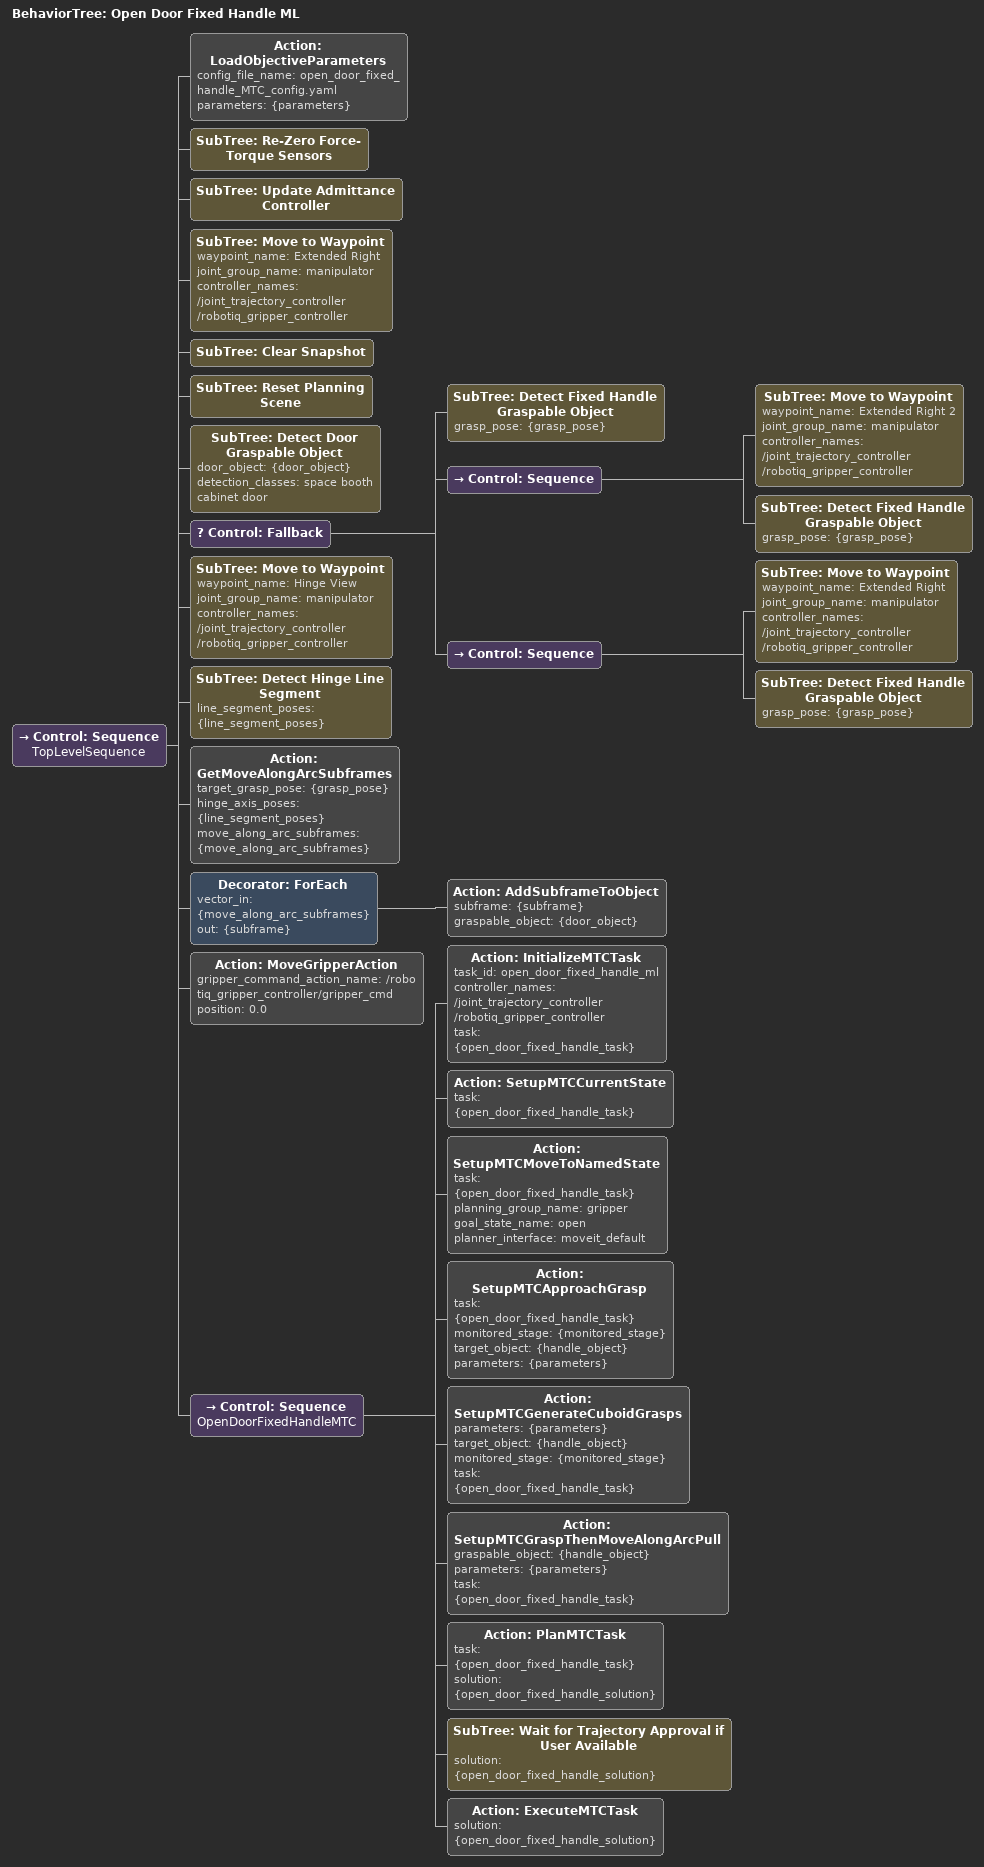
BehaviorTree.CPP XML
<?xml version='1.0' encoding='utf-8'?>
<root BTCPP_format="4" main_tree_to_execute="Open Door Fixed Handle ML">
  <BehaviorTree ID="Open Door Fixed Handle ML" _description="Attempts to open a door with a fixed handle (such as cabinet doors) using machine learning." _hardcoded="true">
    <Control ID="Sequence" name="TopLevelSequence">
      <!-- Load the parameters needed for this Objective -->
      <Action ID="LoadObjectiveParameters" config_file_name="open_door_fixed_handle_MTC_config.yaml" parameters="{parameters}"/>
      <!-- Update the admittance controller and reset the FTS -->
      <SubTree ID="Re-Zero Force-Torque Sensors"/>
      <SubTree ID="Update Admittance Controller"/>
      <!-- Look at the desired location where objects (door) will be present -->
      <SubTree ID="Move to Waypoint" waypoint_name="Extended Right" joint_group_name="manipulator" controller_names="/joint_trajectory_controller /robotiq_gripper_controller"/>
      <SubTree ID="Clear Snapshot"/>
      <SubTree ID="Reset Planning Scene"/>
      <SubTree ID="Detect Door Graspable Object" door_object="{door_object}" detection_classes="space booth cabinet door"/>
      <!-- Get the masks for the handle subframe of the door GraspableObject -->
      <!-- May require multiple view-points due to incomplete point clouds due to angle. -->
      <Control ID="Fallback">
        <SubTree ID="Detect Fixed Handle Graspable Object" grasp_pose="{grasp_pose}"/>
        <Control ID="Sequence">
          <SubTree ID="Move to Waypoint" waypoint_name="Extended Right 2" joint_group_name="manipulator" controller_names="/joint_trajectory_controller /robotiq_gripper_controller"/>
          <SubTree ID="Detect Fixed Handle Graspable Object" grasp_pose="{grasp_pose}"/>
        </Control>
        <Control ID="Sequence">
          <SubTree ID="Move to Waypoint" waypoint_name="Extended Right" joint_group_name="manipulator" controller_names="/joint_trajectory_controller /robotiq_gripper_controller"/>
          <SubTree ID="Detect Fixed Handle Graspable Object" grasp_pose="{grasp_pose}"/>
        </Control>
      </Control>
      <!-- Get the masks for the hinge subframes of the door GraspableObject -->
      <SubTree ID="Move to Waypoint" waypoint_name="Hinge View" joint_group_name="manipulator" controller_names="/joint_trajectory_controller /robotiq_gripper_controller"/>
      <SubTree ID="Detect Hinge Line Segment" line_segment_poses="{line_segment_poses}"/>
      <!-- Helper behavior to convert poses into subframes that adhere to the expected axis convention -->
      <Action ID="GetMoveAlongArcSubframes" target_grasp_pose="{grasp_pose}" hinge_axis_poses="{line_segment_poses}" move_along_arc_subframes="{move_along_arc_subframes}"/>
      <!-- Add the subframes to the Object-->
      <Decorator ID="ForEach" vector_in="{move_along_arc_subframes}" out="{subframe}">
        <Action ID="AddSubframeToObject" subframe="{subframe}" graspable_object="{door_object}"/>
      </Decorator>
      <!-- Open Gripper -->
      <Action ID="MoveGripperAction" gripper_command_action_name="/robotiq_gripper_controller/gripper_cmd" position="0.0"/>
      <!-- Plan and optionally Execute MTC task -->
      <Control ID="Sequence" name="OpenDoorFixedHandleMTC">
        <Action ID="InitializeMTCTask" task_id="open_door_fixed_handle_ml" controller_names="/joint_trajectory_controller /robotiq_gripper_controller" task="{open_door_fixed_handle_task}"/>
        <Action ID="SetupMTCCurrentState" task="{open_door_fixed_handle_task}"/>
        <!--Open Gripper-->
        <Action ID="SetupMTCMoveToNamedState" task="{open_door_fixed_handle_task}" planning_group_name="gripper" goal_state_name="open" planner_interface="moveit_default"/>
        <!--Approach Grasp Point-->
        <Action ID="SetupMTCApproachGrasp" task="{open_door_fixed_handle_task}" monitored_stage="{monitored_stage}" target_object="{handle_object}" parameters="{parameters}"/>
        <!--Generate Cuboid Grasps at Handle-->
        <Action ID="SetupMTCGenerateCuboidGrasps" parameters="{parameters}" target_object="{handle_object}" monitored_stage="{monitored_stage}" task="{open_door_fixed_handle_task}"/>
        <!--Close Gripper around handle? todo: break out of MoveAlongArcPull and handle collisions.-->
        <!--Close gripper (here for now due to collisions) and Move Along Arc-->
        <Action ID="SetupMTCGraspThenMoveAlongArcPull" graspable_object="{handle_object}" parameters="{parameters}" task="{open_door_fixed_handle_task}"/>
        <!--End of MTC task setup, now plan-->
        <Action ID="PlanMTCTask" task="{open_door_fixed_handle_task}" solution="{open_door_fixed_handle_solution}"/>
        <SubTree ID="Wait for Trajectory Approval if User Available" solution="{open_door_fixed_handle_solution}"/>
        <Action ID="ExecuteMTCTask" solution="{open_door_fixed_handle_solution}"/>
      </Control>
    </Control>
  </BehaviorTree>
</root>
